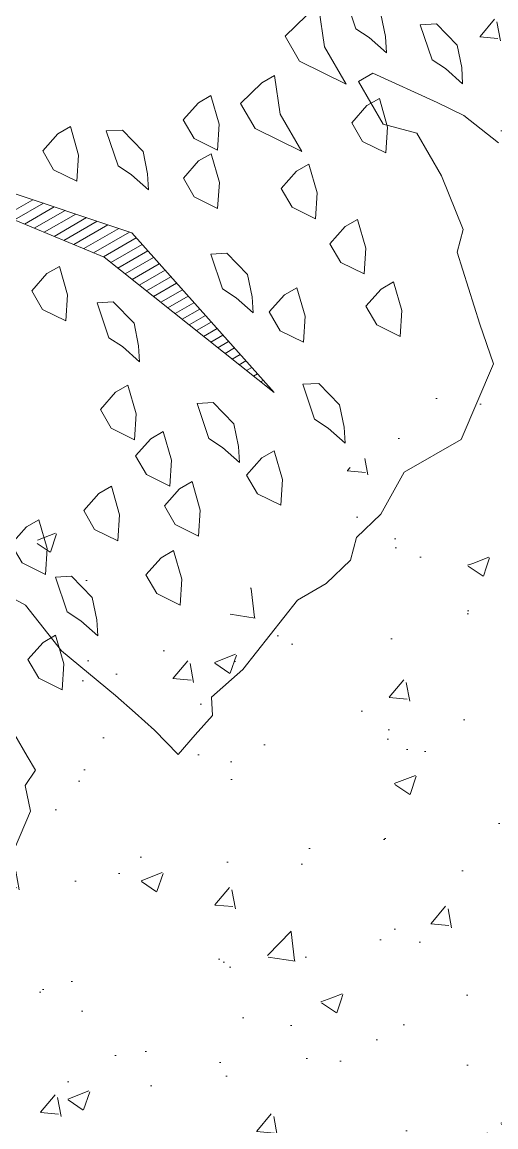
# Model space of a CAD drawing. Header units: metres. Extents: x 12093 to 20303, y 514 to 1412.
# Drawn here: x 19752.729 to 19753.528, y 693.7 to 695.564 of the extents above; entities that cross this region are included whole.
import ezdxf

# ---------------------------------------------------------------- set-up
doc = ezdxf.new("R2010")
doc.units = ezdxf.units.M
doc.layers.add('ARBOLES', color=52, linetype='Continuous', lineweight=13)
doc.layers.add('grass', color=64, linetype='Continuous', lineweight=13)
pattern_1 = [(50, (19136.99335, 73.14804), (0.36436934, -0.03187817), [0.0381, -0.4191]), (355, (19136.99335, 73.14804), (-0.07048565, 0.38211329), [0.03048, -0.33528]), (100.451, (19137.0237, 73.1454), (0.293885, 0.35023338), [0.03238, -0.35618]), (46.1842, (19136.99335, 73.24964), (0.54215808, -0.08408466), [0.05715, -0.62865]), (96.6356, (19137.03853, 73.24264), (0.47480847, 0.4948511), [0.04857, -0.53427]), (351.184, (19136.99335, 73.24964), (0.4748092, 0.49485024), [0.04572, -0.50292]), (21, (19137.04415, 73.22424), (0.30322976, -0.20453104), [0.0381, -0.4191]), (326, (19137.04415, 73.22424), (0.12360406, 0.36837593), [0.03048, -0.33528]), (71.4514, (19137.06942, 73.2072), (0.42683298, 0.16384572), [0.03238, -0.35618]), (37.5, (19136.99335, 73.14804), (0.006177207, 0.169110078), [0, -0.331216, 0, -0.34036, 0, -0.33655]), (7.5, (19136.99335, 73.14804), (0.133639325, 0.20036115), [0, -0.194056, 0, -0.323596, 0, -0.12827]), (327.5, (19136.88007, 73.14804), (0.27118119, -0.011457488), [0, -0.127, 0, -0.39624, 0, -0.52578]), (317.5, (19136.82927, 73.14804), (0.29625836, 0.05085298), [0, -0.1651, 0, -0.263144, 0, -0.37338])]

# ---------------------------------------------------------------- blocks, each defined once
blk = doc.blocks.new('ghgfghgh')
at = {"layer": 'ARBOLES', "lineweight": 20}
for p, q in [((20002.2834, 663.4509), (20002.4484, 663.3955)), ((20002.419, 663.3696), (20002.2673, 663.4328)), ((20002.3134, 663.4136), (20002.3432, 663.4308)), ((20002.3239, 663.4092), (20002.3546, 663.427)), ((20002.3343, 663.4049), (20002.366, 663.4232)), ((20002.3448, 663.4005), (20002.3775, 663.4193)), ((20002.3553, 663.3961), (20002.3889, 663.4155)), ((20002.3658, 663.3918), (20002.4003, 663.4117)), ((20002.3763, 663.3874), (20002.4117, 663.4078)), ((20002.3868, 663.383), (20002.4231, 663.404)), ((20002.3973, 663.3787), (20002.4345, 663.4001)), ((20002.4078, 663.3743), (20002.4459, 663.3963)), ((20002.4484, 663.3955), (20002.5997, 663.2257)), ((20002.4183, 663.3699), (20002.4532, 663.3901)), ((20002.4261, 663.364), (20002.4594, 663.3832)), ((20002.5997, 663.2257), (20002.419, 663.3696)), ((20002.4337, 663.358), (20002.4655, 663.3763)), ((20002.4413, 663.3519), (20002.4716, 663.3694)), ((20002.4488, 663.3459), (20002.4777, 663.3626)), ((20002.4564, 663.3398), (20002.4839, 663.3557)), ((20002.464, 663.3338), (20002.49, 663.3488)), ((20002.4716, 663.3277), (20002.4961, 663.3419)), ((20002.4792, 663.3217), (20002.5023, 663.335)), ((20002.4868, 663.3156), (20002.5084, 663.3281)), ((20002.4944, 663.3096), (20002.5145, 663.3212)), ((20002.5019, 663.3036), (20002.5207, 663.3144)), ((20002.5095, 663.2975), (20002.5268, 663.3075)), ((20002.5171, 663.2915), (20002.5329, 663.3006)), ((20002.5247, 663.2854), (20002.5391, 663.2937)), ((20002.5323, 663.2794), (20002.5452, 663.2868)), ((20002.5399, 663.2733), (20002.5513, 663.2799)), ((20002.5475, 663.2673), (20002.5575, 663.2731)), ((20002.555, 663.2612), (20002.5636, 663.2662)), ((20002.5626, 663.2552), (20002.5697, 663.2593)), ((20002.5702, 663.2491), (20002.5759, 663.2524)), ((20002.5778, 663.2431), (20002.582, 663.2455)), ((20002.5854, 663.2371), (20002.5881, 663.2386)), ((20002.593, 663.231), (20002.5943, 663.2317))]:
    blk.add_line(p, q, dxfattribs=at)
at = {"layer": 'grass'}
for p, q in [((20002.6865, 663.6127), (20002.6739, 663.6498)), ((20002.6341, 663.6267), (20002.6113, 663.6047)), ((20002.6533, 663.5935), (20002.6474, 663.6344)), ((20002.7131, 663.6281), (20002.718, 663.6043)), ((20002.755, 663.6168), (20002.7722, 663.6178)), ((20002.7676, 663.5797), (20002.755, 663.6168)), ((20002.7722, 663.6178), (20002.7942, 663.5951)), ((20002.6113, 663.6047), (20002.6267, 663.5781)), ((20002.7008, 663.6032), (20002.6865, 663.6127)), ((20002.719, 663.5871), (20002.7008, 663.6032)), ((20002.718, 663.6043), (20002.719, 663.5871)), ((20002.6763, 663.5536), (20002.6533, 663.5935)), ((20002.7942, 663.5951), (20002.7991, 663.5713)), ((20002.6267, 663.5781), (20002.6763, 663.5536)), ((20002.7819, 663.5703), (20002.7676, 663.5797)), ((20002.8001, 663.5542), (20002.7819, 663.5703)), ((20002.7991, 663.5713), (20002.8001, 663.5542)), ((20002.6001, 663.5628), (20002.5868, 663.5551)), ((20002.606, 663.5219), (20002.6001, 663.5628)), ((20002.7045, 663.5654), (20002.6894, 663.5567)), ((20002.6894, 663.5567), (20002.7156, 663.5113)), ((20002.7729, 663.5343), (20002.7045, 663.5654)), ((20002.5868, 663.5551), (20002.564, 663.5331)), ((20002.5192, 663.5339), (20002.5031, 663.5157)), ((20002.5325, 663.5415), (20002.5192, 663.5339)), ((20002.5412, 663.5111), (20002.5325, 663.5415)), ((20002.564, 663.5331), (20002.5794, 663.5065)), ((20002.7116, 663.5385), (20002.6983, 663.5309)), ((20002.7203, 663.5081), (20002.7116, 663.5385)), ((20002.8012, 663.5203), (20002.7729, 663.5343)), ((20002.629, 663.482), (20002.606, 663.5219)), ((20002.6983, 663.5309), (20002.6822, 663.5127)), ((20002.5031, 663.5157), (20002.5147, 663.4958)), ((20002.5395, 663.4835), (20002.5412, 663.5111)), ((20002.6822, 663.5127), (20002.6937, 663.4927)), ((20002.7156, 663.5113), (20002.7514, 663.5017)), ((20002.8381, 663.4912), (20002.8012, 663.5203)), ((20002.3699, 663.5008), (20002.3538, 663.4827)), ((20002.3832, 663.5085), (20002.3699, 663.5008)), ((20002.3919, 663.4781), (20002.3832, 663.5085)), ((20002.4213, 663.5039), (20002.4384, 663.5049)), ((20002.4338, 663.4668), (20002.4213, 663.5039)), ((20002.4384, 663.5049), (20002.4604, 663.4822)), ((20002.5794, 663.5065), (20002.629, 663.482)), ((20002.7185, 663.4805), (20002.7203, 663.5081)), ((20002.7514, 663.5017), (20002.7776, 663.4563)), ((20002.5147, 663.4958), (20002.5395, 663.4835)), ((20002.6937, 663.4927), (20002.7185, 663.4805)), ((20002.3538, 663.4827), (20002.3653, 663.4627)), ((20002.3901, 663.4504), (20002.3919, 663.4781)), ((20002.4604, 663.4822), (20002.4653, 663.4584)), ((20002.5328, 663.4796), (20002.5195, 663.472)), ((20002.5415, 663.4492), (20002.5328, 663.4796)), ((20002.3653, 663.4627), (20002.3901, 663.4504)), ((20002.4482, 663.4574), (20002.4338, 663.4668)), ((20002.5195, 663.472), (20002.5034, 663.4538)), ((20002.6367, 663.4687), (20002.6234, 663.461)), ((20002.6454, 663.4382), (20002.6367, 663.4687)), ((20002.4663, 663.4413), (20002.4482, 663.4574)), ((20002.4653, 663.4584), (20002.4663, 663.4413)), ((20002.5034, 663.4538), (20002.5149, 663.4339)), ((20002.6234, 663.461), (20002.6073, 663.4428)), ((20002.7776, 663.4563), (20002.8006, 663.399)), ((20002.5397, 663.4216), (20002.5415, 663.4492)), ((20002.6073, 663.4428), (20002.6188, 663.4229)), ((20002.5149, 663.4339), (20002.5397, 663.4216)), ((20002.6436, 663.4106), (20002.6454, 663.4382)), ((20002.6188, 663.4229), (20002.6436, 663.4106)), ((20002.6884, 663.4099), (20002.6751, 663.4022)), ((20002.6971, 663.3794), (20002.6884, 663.4099)), ((20002.6751, 663.4022), (20002.6589, 663.384)), ((20002.8006, 663.399), (20002.7974, 663.387)), ((20002.6589, 663.384), (20002.6705, 663.3641)), ((20002.7974, 663.387), (20002.7942, 663.3751)), ((20002.5323, 663.373), (20002.5495, 663.374)), ((20002.5449, 663.3359), (20002.5323, 663.373)), ((20002.5495, 663.374), (20002.5715, 663.3513)), ((20002.6953, 663.3518), (20002.6971, 663.3794)), ((20002.7942, 663.3751), (20002.8184, 663.2983)), ((20002.3715, 663.3599), (20002.3582, 663.3522)), ((20002.3802, 663.3295), (20002.3715, 663.3599)), ((20002.6705, 663.3641), (20002.6953, 663.3518)), ((20002.3582, 663.3522), (20002.3421, 663.334)), ((20002.5715, 663.3513), (20002.5763, 663.3275)), ((20002.3421, 663.334), (20002.3536, 663.3141)), ((20002.5592, 663.3264), (20002.5449, 663.3359)), ((20002.6239, 663.3372), (20002.6106, 663.3295)), ((20002.6326, 663.3068), (20002.6239, 663.3372)), ((20002.7134, 663.3357), (20002.6973, 663.3175)), ((20002.7267, 663.3434), (20002.7134, 663.3357)), ((20002.7354, 663.3129), (20002.7267, 663.3434)), ((20002.3784, 663.3018), (20002.3802, 663.3295)), ((20002.4116, 663.321), (20002.4288, 663.3221)), ((20002.4288, 663.3221), (20002.4508, 663.2993)), ((20002.5774, 663.3103), (20002.5592, 663.3264)), ((20002.5763, 663.3275), (20002.5774, 663.3103)), ((20002.6106, 663.3295), (20002.5945, 663.3114)), ((20002.3536, 663.3141), (20002.3784, 663.3018)), ((20002.4242, 663.2839), (20002.4116, 663.321)), ((20002.5945, 663.3114), (20002.606, 663.2914)), ((20002.6973, 663.3175), (20002.7089, 663.2976)), ((20002.7337, 663.2853), (20002.7354, 663.3129)), ((20002.4508, 663.2993), (20002.4556, 663.2755)), ((20002.6308, 663.2791), (20002.6326, 663.3068)), ((20002.8184, 663.2983), (20002.8327, 663.2561)), ((20002.606, 663.2914), (20002.6308, 663.2791)), ((20002.7089, 663.2976), (20002.7337, 663.2853)), ((20002.4385, 663.2745), (20002.4242, 663.2839)), ((20002.4567, 663.2584), (20002.4385, 663.2745)), ((20002.4556, 663.2755), (20002.4567, 663.2584)), ((20002.8327, 663.2561), (20002.7984, 663.1758)), ((20002.4444, 663.2336), (20002.4311, 663.2259)), ((20002.4531, 663.2031), (20002.4444, 663.2336)), ((20002.6301, 663.2344), (20002.6472, 663.2354)), ((20002.6426, 663.1973), (20002.6301, 663.2344)), ((20002.6472, 663.2354), (20002.6692, 663.2127)), ((20002.4311, 663.2259), (20002.415, 663.2077)), ((20002.415, 663.2077), (20002.4265, 663.1878)), ((20002.5178, 663.2139), (20002.5349, 663.2149)), ((20002.5304, 663.1768), (20002.5178, 663.2139)), ((20002.5349, 663.2149), (20002.557, 663.1922)), ((20002.6692, 663.2127), (20002.6741, 663.1889)), ((20002.4513, 663.1755), (20002.4531, 663.2031)), ((20002.557, 663.1922), (20002.5618, 663.1684)), ((20002.657, 663.1878), (20002.6426, 663.1973)), ((20002.4265, 663.1878), (20002.4513, 663.1755)), ((20002.4818, 663.1842), (20002.4685, 663.1765)), ((20002.4905, 663.1538), (20002.4818, 663.1842)), ((20002.6751, 663.1717), (20002.657, 663.1878)), ((20002.6741, 663.1889), (20002.6751, 663.1717)), ((20002.4685, 663.1765), (20002.4524, 663.1584)), ((20002.5447, 663.1673), (20002.5304, 663.1768)), ((20002.5618, 663.1684), (20002.5629, 663.1512)), ((20002.7984, 663.1758), (20002.7378, 663.1408)), ((20002.4524, 663.1584), (20002.4639, 663.1384)), ((20002.5629, 663.1512), (20002.5447, 663.1673)), ((20002.5999, 663.1638), (20002.5866, 663.1561)), ((20002.6086, 663.1333), (20002.5999, 663.1638)), ((20002.4887, 663.1261), (20002.4905, 663.1538)), ((20002.5866, 663.1561), (20002.5705, 663.1379)), ((20002.4639, 663.1384), (20002.4887, 663.1261)), ((20002.5705, 663.1379), (20002.582, 663.118)), ((20002.6069, 663.1057), (20002.6086, 663.1333)), ((20002.7378, 663.1408), (20002.7131, 663.0963)), ((20002.4268, 663.1259), (20002.4135, 663.1182)), ((20002.4355, 663.0954), (20002.4268, 663.1259)), ((20002.4992, 663.1233), (20002.4831, 663.1052)), ((20002.5125, 663.131), (20002.4992, 663.1233)), ((20002.5212, 663.1006), (20002.5125, 663.131)), ((20002.4135, 663.1182), (20002.3974, 663.1)), ((20002.582, 663.118), (20002.6069, 663.1057)), ((20002.3974, 663.1), (20002.4089, 663.0801)), ((20002.4831, 663.1052), (20002.4946, 663.0852)), ((20002.5194, 663.073), (20002.5212, 663.1006)), ((20002.3498, 663.0903), (20002.3365, 663.0826)), ((20002.3585, 663.0599), (20002.3498, 663.0903)), ((20002.4337, 663.0678), (20002.4355, 663.0954)), ((20002.7131, 663.0963), (20002.6872, 663.0713)), ((20002.3365, 663.0826), (20002.3204, 663.0644)), ((20002.4089, 663.0801), (20002.4337, 663.0678)), ((20002.4946, 663.0852), (20002.5194, 663.073)), ((20002.3204, 663.0644), (20002.3319, 663.0445)), ((20002.6872, 663.0713), (20002.6808, 663.0474)), ((20002.3567, 663.0322), (20002.3585, 663.0599)), ((20002.4928, 663.0576), (20002.4795, 663.0499)), ((20002.5015, 663.0272), (20002.4928, 663.0576)), ((20002.3319, 663.0445), (20002.3567, 663.0322)), ((20002.4795, 663.0499), (20002.4634, 663.0318)), ((20002.6808, 663.0474), (20002.6549, 663.0224)), ((20002.3672, 663.0294), (20002.3844, 663.0304)), ((20002.3798, 662.9923), (20002.3672, 663.0294)), ((20002.3844, 663.0304), (20002.4064, 663.0077)), ((20002.4634, 663.0318), (20002.4749, 663.0118)), ((20002.3354, 662.9993), (20002.2909, 663.024)), ((20002.4997, 662.9995), (20002.5015, 663.0272)), ((20002.6549, 663.0224), (20002.6247, 663.0049)), ((20002.4064, 663.0077), (20002.4112, 662.9839)), ((20002.4749, 663.0118), (20002.4997, 662.9995)), ((20002.6247, 663.0049), (20002.5956, 662.9679)), ((20002.3736, 662.9507), (20002.3354, 662.9993)), ((20002.3941, 662.9829), (20002.3798, 662.9923)), ((20002.4123, 662.9668), (20002.3941, 662.9829)), ((20002.4112, 662.9839), (20002.4123, 662.9668)), ((20002.3542, 662.9598), (20002.3381, 662.9417)), ((20002.3675, 662.9675), (20002.3542, 662.9598)), ((20002.3762, 662.9371), (20002.3675, 662.9675)), ((20002.5956, 662.9679), (20002.5665, 662.931)), ((20002.4312, 662.9033), (20002.3736, 662.9507)), ((20002.3381, 662.9417), (20002.3496, 662.9217)), ((20002.3744, 662.9095), (20002.3762, 662.9371)), ((20002.3496, 662.9217), (20002.3744, 662.9095)), ((20002.5665, 662.931), (20002.533, 662.9015)), ((20002.4519, 662.8849), (20002.4312, 662.9033)), ((20002.533, 662.9015), (20002.5342, 662.8821)), ((20002.4725, 662.8666), (20002.4519, 662.8849)), ((20002.5342, 662.8821), (20002.5159, 662.8614)), ((20002.4976, 662.8407), (20002.4725, 662.8666)), ((20002.3241, 662.8616), (20002.3372, 662.8389)), ((20002.5159, 662.8614), (20002.4976, 662.8407)), ((20002.3372, 662.8389), (20002.346, 662.8238)), ((20002.346, 662.8238), (20002.3352, 662.8075)), ((20002.3352, 662.8075), (20002.3407, 662.7804)), ((20002.3407, 662.7804), (20002.3236, 662.7403))]:
    blk.add_line(p, q, dxfattribs=at)

msp = doc.modelspace()

# ---------------------------------------------------------------- hatches: boundary and pattern name
at = {"layer": 'grass'}
h = msp.add_hatch(dxfattribs=at)
h.set_pattern_fill('AR-CONC', color=256, scale=0.002, style=0)
h.set_pattern_definition(pattern_1)
h.paths.add_polyline_path([(19754.4462, 696.1303), (19753.746, 696.3299), (19753.7189, 696.3283), (19753.7034, 696.3421), (19753.5364, 696.3897), (19753.544, 696.3631), (19753.5426, 696.3408), (19753.5574, 696.331), (19753.6179, 696.254), (19753.6557, 696.2438), (19753.6677, 696.2508), (19753.6867, 696.2457), (19753.7296, 696.2545), (19753.7605, 696.2563), (19753.7983, 696.2462), (19753.833, 696.1862), (19753.8367, 696.1244), (19753.8473, 696.0505), (19753.8276, 695.8631), (19753.8054, 695.8183), (19753.7662, 695.7477), (19753.7491, 695.7219), (19753.7459, 695.672), (19753.7326, 695.5843), (19753.7395, 695.5723), (19753.6934, 695.5137), (19753.6177, 695.534), (19753.5969, 695.57), (19753.5382, 695.6161), (19753.4935, 695.6382), (19753.385, 695.6876), (19753.361, 695.6737), (19753.3822, 695.6369), (19753.3962, 695.645), (19753.409, 695.6), (19753.4593, 695.5865), (19753.5012, 695.5141), (19754.233, 695.3531)])
h = msp.add_hatch(dxfattribs=at)
h.set_pattern_fill('AR-CONC', color=256, scale=0.002, style=0)
h.set_pattern_definition(pattern_1)
h.paths.add_polyline_path([(19754.233, 695.3531), (19753.5011, 695.5141), (19753.5374, 695.4236), (19753.5323, 695.4047), (19753.5272, 695.3858), (19753.5656, 695.264), (19753.5882, 695.197), (19753.5338, 695.0696), (19753.4378, 695.0142), (19753.3986, 694.9436), (19753.3576, 694.9039), (19753.3474, 694.866), (19753.3063, 694.8263), (19753.2584, 694.7986), (19753.2122, 694.74), (19753.2006, 694.7252), (19754.0039, 694.5174)])
h = msp.add_hatch(dxfattribs=at)
h.set_pattern_fill('AR-CONC', color=256, scale=0.002, style=0)
h.set_pattern_definition(pattern_1)
h.paths.add_polyline_path([(19754.0039, 694.5174), (19753.2006, 694.7252), (19753.1661, 694.6814), (19753.113, 694.6347), (19753.1149, 694.6038), (19753.0858, 694.571), (19753.0568, 694.5382), (19753.017, 694.5793), (19752.9843, 694.6084), (19752.9515, 694.6374), (19752.8601, 694.7126), (19752.857, 694.7166), (19752.8643, 694.6911), (19752.8614, 694.6473), (19752.8221, 694.6667), (19752.8038, 694.6984), (19752.8294, 694.7272), (19752.8426, 694.7348), (19752.7996, 694.7897), (19752.757, 694.8133), (19752.7839, 694.7572), (19752.7311, 694.8278), (19752.729, 694.8289), (19752.7308, 694.798), (19752.7585, 694.75), (19752.7553, 694.7002), (19752.754, 694.6194), (19752.7817, 694.5714), (19752.8024, 694.5354), (19752.8163, 694.5114), (19752.7992, 694.4855), (19752.808, 694.4426), (19752.7808, 694.3789), (19752.7467, 694.3272), (19752.5768, 694.2612), (19752.5598, 694.2353), (19752.5578, 694.2346), (19752.5221, 694.0806), (19753.8055, 693.7938)])
h = msp.add_hatch(dxfattribs=at)
h.set_pattern_fill('AR-CONC', color=256, scale=0.002, style=0)
h.set_pattern_definition(pattern_1)
h.paths.add_polyline_path([(19753.8055, 693.7938), (19752.5221, 694.0806), (19752.3761, 693.4519), (19753.6357, 693.1747)])

# ---------------------------------------------------------------- block references
at = {"layer": 'Defpoints', "lineweight": 20, "xscale": 1.586003757394792, "yscale": 1.586003757394792, "zscale": 1.586003757394792}
msp.add_blockref('ghgfghgh', (-11971.0441, -356.9396), dxfattribs=at)

doc.saveas('drawing.dxf')
